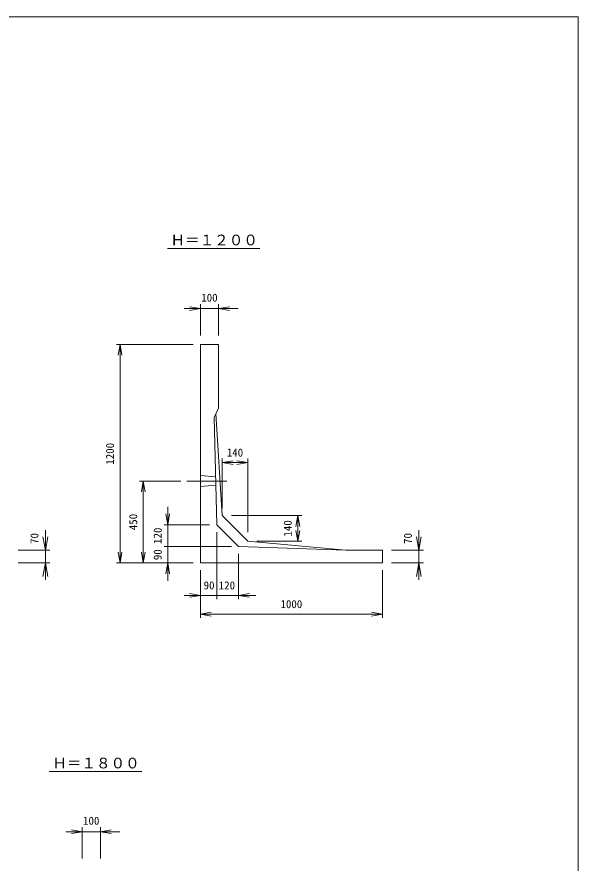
# Model space of a CAD drawing. Units: millimetres, scale not verified. Extents: x 7608 to 29127, y 3804 to 14804.
# Drawn here: x 20524 to 23608, y 10155 to 14804 of the extents above; entities that cross this region are included whole.
import ezdxf
from ezdxf.enums import TextEntityAlignment as Align

# ---------------------------------------------------------------- set-up
doc = ezdxf.new("R2010")
doc.units = ezdxf.units.MM
doc.layers.add('1', color=4, linetype='Continuous', lineweight=18)
doc.styles.add('ＭＳ ゴシック-5.0-0.0', font='')
doc.styles.get('ＭＳ ゴシック-5.0-0.0').set_extended_font_data('ＭＳ ゴシック-5.0-0.0')

msp = doc.modelspace()

# ---------------------------------------------------------------- linework, layer by layer
at = {"layer": '1'}
for p, q in [((23607.91, 14804.343), (7607.91, 14804.343)), ((23607.91, 3804.343), (23607.91, 14804.343)), ((21532.614, 13201.476), (21473.526, 13211.894)), ((21532.614, 13053.89), (21532.614, 13226.476)), ((21632.614, 13053.89), (21632.614, 13226.476)), ((21632.614, 13201.476), (21691.703, 13211.894)), ((21532.614, 13201.476), (21443.565, 13201.476)), ((21532.614, 13201.476), (21473.526, 13191.057)), ((21532.614, 13201.476), (21632.614, 13201.476)), ((21632.614, 13201.476), (21740.261, 13201.476)), ((21632.614, 13201.476), (21691.703, 13191.057)), ((21070.8, 13003.89), (21492.614, 13003.89)), ((21090.8, 13003.89), (21080.381, 12944.802)), ((21090.8, 13003.89), (21101.219, 12944.802)), ((21090.8, 13003.89), (21090.8, 11803.89)), ((21607.614, 12603.89), (21622.614, 12013.89)), ((21652.614, 12103.89), (21652.614, 12378.717)), ((21792.614, 11973.89), (21792.614, 12378.717)), ((21652.614, 12355.019), (21711.703, 12365.438)), ((21652.614, 12355.019), (21711.703, 12344.6)), ((21652.614, 12355.019), (21792.614, 12355.019)), ((21792.614, 12355.019), (21733.526, 12365.438)), ((21792.614, 12355.019), (21733.526, 12344.6)), ((21532.614, 12283.89), (21615.918, 12277.261)), ((21198.634, 12253.89), (21424.495, 12253.89)), ((21218.634, 12253.89), (21208.215, 12194.802)), ((21218.634, 12253.89), (21229.053, 12194.802)), ((21218.634, 12253.89), (21218.634, 11803.89)), ((21457.479, 12253.89), (21678.221, 12253.89)), ((21532.614, 12223.89), (21617.104, 12230.615)), ((21352.74, 12013.89), (21352.74, 12111.868)), ((21352.74, 12013.89), (21342.321, 12072.979)), ((21352.74, 12013.89), (21363.159, 12072.979)), ((21702.614, 12063.89), (22090.733, 12063.89)), ((22067.647, 12063.89), (22057.228, 12004.802)), ((22067.647, 12063.89), (22078.066, 12004.802)), ((22067.647, 11923.89), (22067.647, 12063.89)), ((21332.74, 12013.89), (21582.614, 12013.89)), ((21352.74, 12013.89), (21352.74, 11893.89)), ((21622.614, 12013.89), (21742.614, 11893.89)), ((20680.546, 11873.89), (20680.546, 11983.457)), ((21622.614, 11605.53), (21622.614, 11973.89)), ((22067.647, 11923.89), (22057.228, 11982.979)), ((22067.647, 11923.89), (22078.066, 11982.979)), ((22732.614, 11873.89), (22732.614, 11983.457)), ((20680.546, 11873.89), (20667.523, 11947.751)), ((20680.546, 11873.89), (20693.57, 11947.751)), ((21842.614, 11923.89), (22090.733, 11923.89)), ((22732.614, 11873.89), (22719.59, 11947.751)), ((22732.614, 11873.89), (22745.638, 11947.751)), ((20530.546, 11873.89), (20705.546, 11873.89)), ((20680.546, 11873.89), (20680.546, 11803.89)), ((21090.8, 11803.89), (21080.381, 11862.979)), ((21090.8, 11803.89), (21101.219, 11862.979)), ((21218.634, 11803.89), (21208.215, 11862.979)), ((21218.634, 11803.89), (21229.053, 11862.979)), ((21332.74, 11893.89), (21702.614, 11893.89)), ((21352.74, 11893.89), (21352.74, 11803.89)), ((21742.614, 11893.89), (22332.614, 11873.89)), ((22582.614, 11873.89), (22757.614, 11873.89)), ((22732.614, 11873.89), (22732.614, 11803.89)), ((21742.614, 11605.53), (21742.614, 11853.89)), ((20530.546, 11803.89), (20705.546, 11803.89)), ((20680.546, 11803.89), (20667.523, 11730.03)), ((20680.546, 11803.89), (20680.546, 11710.983)), ((20680.546, 11803.89), (20693.57, 11730.03)), ((21070.8, 11803.89), (21492.614, 11803.89)), ((21352.74, 11803.89), (21342.321, 11744.802)), ((21352.74, 11803.89), (21352.74, 11705.801)), ((21352.74, 11803.89), (21363.159, 11744.802)), ((21532.614, 11502.483), (21532.614, 11763.89)), ((22532.614, 11502.483), (22532.614, 11763.89)), ((22582.614, 11803.89), (22757.614, 11803.89)), ((22732.614, 11803.89), (22719.59, 11730.03)), ((22732.614, 11803.89), (22732.614, 11710.983)), ((22732.614, 11803.89), (22745.638, 11730.03)), ((21532.614, 11625.53), (21442.953, 11625.53)), ((21532.614, 11625.53), (21473.526, 11635.949)), ((21532.614, 11625.53), (21473.526, 11615.111)), ((21532.614, 11625.53), (21622.614, 11625.53)), ((21742.614, 11625.53), (21622.614, 11625.53)), ((21742.614, 11625.53), (21801.703, 11635.949)), ((21742.614, 11625.53), (21836.758, 11625.53)), ((21742.614, 11625.53), (21801.703, 11615.111)), ((21532.614, 11522.483), (21591.703, 11532.902)), ((22532.614, 11522.483), (22473.526, 11532.902)), ((21532.614, 11522.483), (21591.703, 11512.064)), ((22532.614, 11522.483), (21532.614, 11522.483)), ((22532.614, 11522.483), (22473.526, 11512.064)), ((20883.033, 10327.205), (20793.984, 10327.205)), ((20883.033, 10327.205), (20823.945, 10337.624)), ((20883.033, 10327.205), (20823.945, 10316.787)), ((20883.033, 10179.62), (20883.033, 10352.205)), ((20883.033, 10327.205), (20983.033, 10327.205)), ((20983.033, 10179.62), (20983.033, 10352.205)), ((20983.033, 10327.205), (21042.122, 10337.624)), ((20983.033, 10327.205), (21090.681, 10327.205)), ((20983.033, 10327.205), (21042.122, 10316.787))]:
    msp.add_line(p, q, dxfattribs=at)
at = {"layer": '1', "color": 2}
for p, q in [((21350.843, 13531.665), (21859.405, 13531.665)), ((21532.614, 11803.89), (21532.614, 13003.89)), ((21632.614, 13003.89), (21532.614, 13003.89)), ((21632.614, 12653.89), (21632.614, 13003.89)), ((21632.614, 12653.89), (21607.614, 12603.89)), ((21617.884, 12624.43), (21652.614, 12063.89)), ((21652.614, 12063.89), (21792.614, 11923.89)), ((21792.614, 11923.89), (22332.614, 11873.89)), ((22532.614, 11873.89), (22332.614, 11873.89)), ((22532.614, 11803.89), (22532.614, 11873.89)), ((22532.614, 11803.89), (21532.614, 11803.89)), ((20701.262, 10657.394), (21209.824, 10657.394))]:
    msp.add_line(p, q, dxfattribs=at)

# ---------------------------------------------------------------- texts
at = {"layer": '1', "color": 7, "style": 'ＭＳ ゴシック-5.0-0.0'}
for s, height, p in [('Ｈ＝１２００', 58.65, (21368.465, 13531.665)), ('100', 43.99, (21537.267, 13226.487)), ('140', 43.99, (21677.614, 12375.019)), ('90', 43.99, (21550.243, 11645.53)), ('120', 43.99, (21633.337, 11645.53)), ('1000', 43.99, (21972.614, 11542.483)), ('Ｈ＝１８００', 58.65, (20718.884, 10657.394)), ('100', 43.99, (20887.686, 10352.217))]:
    msp.add_text(s, height=height, dxfattribs=at).set_placement(p, align=Align.BOTTOM_LEFT)
for s, p in [('1200', (21070.8, 12343.89)), ('450', (21198.634, 11983.89)), ('140', (22047.647, 11948.89)), ('70', (20655.575, 11908.478)), ('120', (21332.74, 11908.447)), ('70', (22707.643, 11908.478)), ('90', (21332.74, 11819.222))]:
    msp.add_text(s, height=43.99, rotation=90, dxfattribs=at).set_placement(p, align=Align.BOTTOM_LEFT)

doc.saveas('drawing.dxf')
